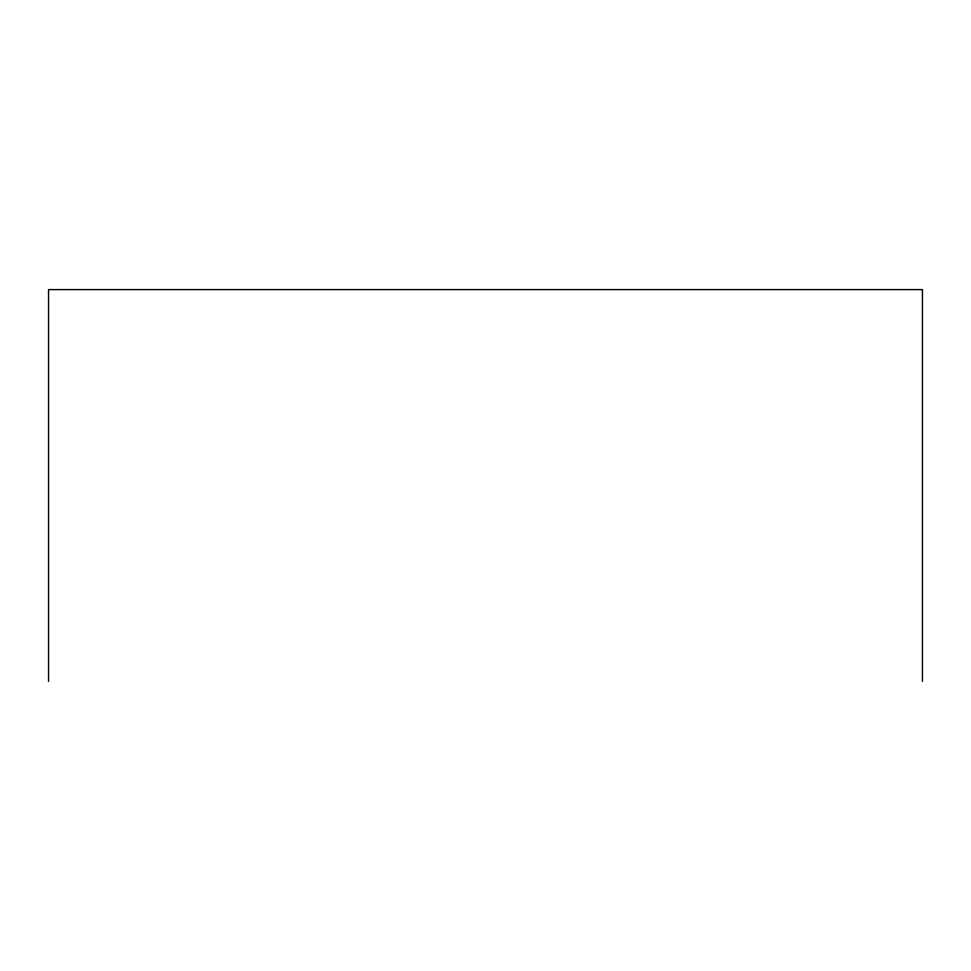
<?xml version="1.0" encoding="UTF-8"?>
<svg xmlns="http://www.w3.org/2000/svg" width="971" height="971" viewBox="0 0 971 971"><rect width="100%" height="100%" fill="white"/><g stroke="black" fill="none" stroke-linecap="round" stroke-linejoin="round"><path stroke-width="1.46" d="M922.45 681.399L922.45 289.601L48.55 289.601L48.55 681.399"/></g></svg>
